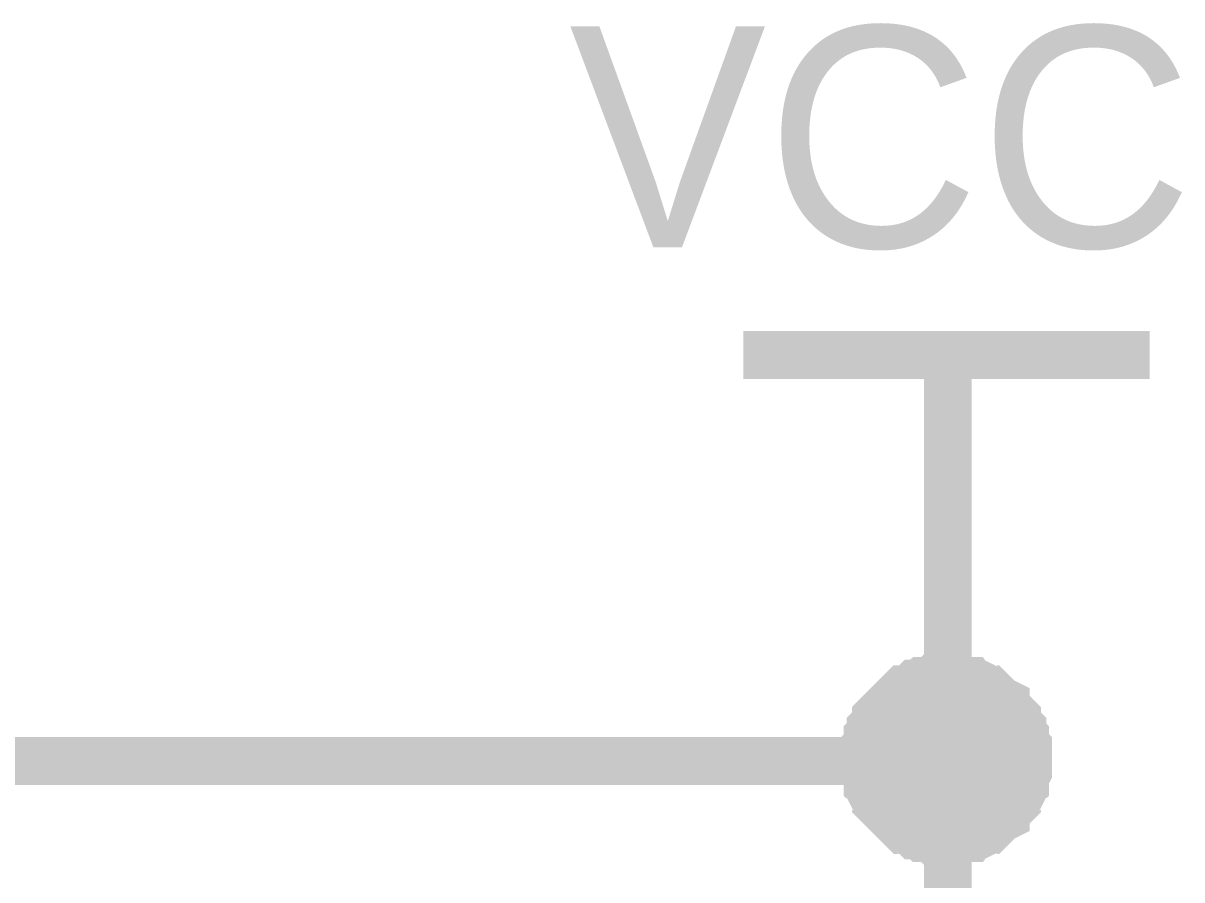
# Model space of a CAD drawing. Header units: millimetres. Extents: x 0 to 11.5, y 0 to 7.6.
# Drawn here: x 10.3724 to 10.6583, y 2.8207 to 3.0321 of the extents above; entities that cross this region are included whole.
import ezdxf

# ---------------------------------------------------------------- set-up
doc = ezdxf.new("R2010")
doc.units = ezdxf.units.MM
doc.header["$MEASUREMENT"] = 0
doc.layers.add('Sheet', color=255, linetype='Continuous')

msp = doc.modelspace()

# ---------------------------------------------------------------- linework, layer by layer
at = {"layer": 'Sheet'}
for points, const_width in [([(10.55008, 2.95018), (10.65032, 2.95018)], 0.0118), ([(10.60054, 2.85), (10.60054, 2.95018)], 0.0118), ([(10.58008, 2.85), (10.58008, 2.85136), (10.58008, 2.85204), (10.58008, 2.85341), (10.58076, 2.85409), (10.58076, 2.85545), (10.58076, 2.85613), (10.58145, 2.85681), (10.58145, 2.85818), (10.58213, 2.85886), (10.58281, 2.85954), (10.58281, 2.8609), (10.58349, 2.86159), (10.58417, 2.86227), (10.58486, 2.86295), (10.58554, 2.86363), (10.58622, 2.86431), (10.5869, 2.86499), (10.58758, 2.86567), (10.58826, 2.86636), (10.58895, 2.86704), (10.58963, 2.86772), (10.59099, 2.86772), (10.59167, 2.8684), (10.59236, 2.86908), (10.59372, 2.86908), (10.5944, 2.86976), (10.59508, 2.86976), (10.59645, 2.86976), (10.59713, 2.87044), (10.59849, 2.87044), (10.59918, 2.87044), (10.60054, 2.87044)], 0.0118), ([(10.58008, 2.85), (10.58008, 2.85136), (10.58008, 2.85204), (10.58008, 2.85341), (10.58076, 2.85409), (10.58076, 2.85545), (10.58076, 2.85613), (10.58145, 2.85681), (10.58145, 2.85818), (10.58213, 2.85886), (10.58281, 2.85954), (10.58281, 2.8609), (10.58349, 2.86159), (10.58417, 2.86227), (10.58486, 2.86295), (10.58554, 2.86363), (10.58622, 2.86431), (10.5869, 2.86499), (10.58758, 2.86567), (10.58826, 2.86636), (10.58895, 2.86704), (10.58963, 2.86772), (10.59099, 2.86772), (10.59167, 2.8684), (10.59236, 2.86908), (10.59372, 2.86908), (10.5944, 2.86976), (10.59508, 2.86976), (10.59645, 2.86976), (10.59713, 2.87044), (10.59849, 2.87044), (10.59918, 2.87044), (10.60054, 2.87044)], 0.0118), ([(10.58008, 2.85), (10.58008, 2.85136), (10.58008, 2.85204), (10.58008, 2.85341), (10.58076, 2.85409), (10.58076, 2.85545), (10.58076, 2.85613), (10.58145, 2.85681), (10.58145, 2.85818), (10.58213, 2.85886), (10.58281, 2.85954), (10.58281, 2.8609), (10.58349, 2.86159), (10.58417, 2.86227), (10.58486, 2.86295), (10.58554, 2.86363), (10.58622, 2.86431), (10.5869, 2.86499), (10.58758, 2.86567), (10.58826, 2.86636), (10.58895, 2.86704), (10.58963, 2.86772), (10.59099, 2.86772), (10.59167, 2.8684), (10.59236, 2.86908), (10.59372, 2.86908), (10.5944, 2.86976), (10.59508, 2.86976), (10.59645, 2.86976), (10.59713, 2.87044), (10.59849, 2.87044), (10.59918, 2.87044), (10.60054, 2.87044)], 0.0118), ([(10.58008, 2.85), (10.58008, 2.85136), (10.58008, 2.85204), (10.58008, 2.85341), (10.58076, 2.85409), (10.58076, 2.85545), (10.58076, 2.85613), (10.58145, 2.85681), (10.58145, 2.85818), (10.58213, 2.85886), (10.58281, 2.85954), (10.58281, 2.8609), (10.58349, 2.86159), (10.58417, 2.86227), (10.58486, 2.86295), (10.58554, 2.86363), (10.58622, 2.86431), (10.5869, 2.86499), (10.58758, 2.86567), (10.58826, 2.86636), (10.58895, 2.86704), (10.58963, 2.86772), (10.59099, 2.86772), (10.59167, 2.8684), (10.59236, 2.86908), (10.59372, 2.86908), (10.5944, 2.86976), (10.59508, 2.86976), (10.59645, 2.86976), (10.59713, 2.87044), (10.59849, 2.87044), (10.59918, 2.87044), (10.60054, 2.87044)], 0.0118), ([(10.58008, 2.85), (10.58008, 2.85136), (10.58008, 2.85204), (10.58008, 2.85341), (10.58076, 2.85409), (10.58076, 2.85545), (10.58076, 2.85613), (10.58145, 2.85681), (10.58145, 2.85818), (10.58213, 2.85886), (10.58281, 2.85954), (10.58281, 2.8609), (10.58349, 2.86159), (10.58417, 2.86227), (10.58486, 2.86295), (10.58554, 2.86363), (10.58622, 2.86431), (10.5869, 2.86499), (10.58758, 2.86567), (10.58826, 2.86636), (10.58895, 2.86704), (10.58963, 2.86772), (10.59099, 2.86772), (10.59167, 2.8684), (10.59236, 2.86908), (10.59372, 2.86908), (10.5944, 2.86976), (10.59508, 2.86976), (10.59645, 2.86976), (10.59713, 2.87044), (10.59849, 2.87044), (10.59918, 2.87044), (10.60054, 2.87044)], 0.0118), ([(10.58008, 2.85), (10.58008, 2.85136), (10.58008, 2.85204), (10.58008, 2.85341), (10.58076, 2.85409), (10.58076, 2.85545), (10.58076, 2.85613), (10.58145, 2.85681), (10.58145, 2.85818), (10.58213, 2.85886), (10.58281, 2.85954), (10.58281, 2.8609), (10.58349, 2.86159), (10.58417, 2.86227), (10.58486, 2.86295), (10.58554, 2.86363), (10.58622, 2.86431), (10.5869, 2.86499), (10.58758, 2.86567), (10.58826, 2.86636), (10.58895, 2.86704), (10.58963, 2.86772), (10.59099, 2.86772), (10.59167, 2.8684), (10.59236, 2.86908), (10.59372, 2.86908), (10.5944, 2.86976), (10.59508, 2.86976), (10.59645, 2.86976), (10.59713, 2.87044), (10.59849, 2.87044), (10.59918, 2.87044), (10.60054, 2.87044)], 0.0118), ([(10.58008, 2.85), (10.58008, 2.85136), (10.58008, 2.85204), (10.58008, 2.85341), (10.58076, 2.85409), (10.58076, 2.85545), (10.58076, 2.85613), (10.58145, 2.85681), (10.58145, 2.85818), (10.58213, 2.85886), (10.58281, 2.85954), (10.58281, 2.8609), (10.58349, 2.86159), (10.58417, 2.86227), (10.58486, 2.86295), (10.58554, 2.86363), (10.58622, 2.86431), (10.5869, 2.86499), (10.58758, 2.86567), (10.58826, 2.86636), (10.58895, 2.86704), (10.58963, 2.86772), (10.59099, 2.86772), (10.59167, 2.8684), (10.59236, 2.86908), (10.59372, 2.86908), (10.5944, 2.86976), (10.59508, 2.86976), (10.59645, 2.86976), (10.59713, 2.87044), (10.59849, 2.87044), (10.59918, 2.87044), (10.60054, 2.87044)], 0.0118), ([(10.60054, 2.87044), (10.60054, 2.87044)], 0.0118), ([(10.60054, 2.87044), (10.60122, 2.87044), (10.60259, 2.87044), (10.60327, 2.87044), (10.60463, 2.86976), (10.60531, 2.86976), (10.60668, 2.86976), (10.60736, 2.86908), (10.60804, 2.86908), (10.6094, 2.8684), (10.61009, 2.86772), (10.61077, 2.86772), (10.61145, 2.86704), (10.61213, 2.86636), (10.61281, 2.86567), (10.6135, 2.86499), (10.61486, 2.86431), (10.61486, 2.86363), (10.61554, 2.86295), (10.61622, 2.86227), (10.61691, 2.86159), (10.61759, 2.8609), (10.61759, 2.85954), (10.61827, 2.85886), (10.61895, 2.85818), (10.61895, 2.85681), (10.61963, 2.85613), (10.61963, 2.85545), (10.61963, 2.85409), (10.62032, 2.85341), (10.62032, 2.85204), (10.62032, 2.85136), (10.62032, 2.85)], 0.0118), ([(10.60054, 2.87044), (10.60054, 2.87044)], 0.0118), ([(10.60054, 2.87044), (10.60122, 2.87044), (10.60259, 2.87044), (10.60327, 2.87044), (10.60463, 2.86976), (10.60531, 2.86976), (10.60668, 2.86976), (10.60736, 2.86908), (10.60804, 2.86908), (10.6094, 2.8684), (10.61009, 2.86772), (10.61077, 2.86772), (10.61145, 2.86704), (10.61213, 2.86636), (10.61281, 2.86567), (10.6135, 2.86499), (10.61486, 2.86431), (10.61486, 2.86363), (10.61554, 2.86295), (10.61622, 2.86227), (10.61691, 2.86159), (10.61759, 2.8609), (10.61759, 2.85954), (10.61827, 2.85886), (10.61895, 2.85818), (10.61895, 2.85681), (10.61963, 2.85613), (10.61963, 2.85545), (10.61963, 2.85409), (10.62032, 2.85341), (10.62032, 2.85204), (10.62032, 2.85136), (10.62032, 2.85)], 0.0118), ([(10.60054, 2.87044), (10.60054, 2.87044)], 0.0118), ([(10.60054, 2.87044), (10.60122, 2.87044), (10.60259, 2.87044), (10.60327, 2.87044), (10.60463, 2.86976), (10.60531, 2.86976), (10.60668, 2.86976), (10.60736, 2.86908), (10.60804, 2.86908), (10.6094, 2.8684), (10.61009, 2.86772), (10.61077, 2.86772), (10.61145, 2.86704), (10.61213, 2.86636), (10.61281, 2.86567), (10.6135, 2.86499), (10.61486, 2.86431), (10.61486, 2.86363), (10.61554, 2.86295), (10.61622, 2.86227), (10.61691, 2.86159), (10.61759, 2.8609), (10.61759, 2.85954), (10.61827, 2.85886), (10.61895, 2.85818), (10.61895, 2.85681), (10.61963, 2.85613), (10.61963, 2.85545), (10.61963, 2.85409), (10.62032, 2.85341), (10.62032, 2.85204), (10.62032, 2.85136), (10.62032, 2.85)], 0.0118), ([(10.60054, 2.87044), (10.60054, 2.87044)], 0.0118), ([(10.60054, 2.87044), (10.60122, 2.87044), (10.60259, 2.87044), (10.60327, 2.87044), (10.60463, 2.86976), (10.60531, 2.86976), (10.60668, 2.86976), (10.60736, 2.86908), (10.60804, 2.86908), (10.6094, 2.8684), (10.61009, 2.86772), (10.61077, 2.86772), (10.61145, 2.86704), (10.61213, 2.86636), (10.61281, 2.86567), (10.6135, 2.86499), (10.61486, 2.86431), (10.61486, 2.86363), (10.61554, 2.86295), (10.61622, 2.86227), (10.61691, 2.86159), (10.61759, 2.8609), (10.61759, 2.85954), (10.61827, 2.85886), (10.61895, 2.85818), (10.61895, 2.85681), (10.61963, 2.85613), (10.61963, 2.85545), (10.61963, 2.85409), (10.62032, 2.85341), (10.62032, 2.85204), (10.62032, 2.85136), (10.62032, 2.85)], 0.0118), ([(10.60054, 2.87044), (10.60054, 2.87044)], 0.0118), ([(10.60054, 2.87044), (10.60122, 2.87044), (10.60259, 2.87044), (10.60327, 2.87044), (10.60463, 2.86976), (10.60531, 2.86976), (10.60668, 2.86976), (10.60736, 2.86908), (10.60804, 2.86908), (10.6094, 2.8684), (10.61009, 2.86772), (10.61077, 2.86772), (10.61145, 2.86704), (10.61213, 2.86636), (10.61281, 2.86567), (10.6135, 2.86499), (10.61486, 2.86431), (10.61486, 2.86363), (10.61554, 2.86295), (10.61622, 2.86227), (10.61691, 2.86159), (10.61759, 2.8609), (10.61759, 2.85954), (10.61827, 2.85886), (10.61895, 2.85818), (10.61895, 2.85681), (10.61963, 2.85613), (10.61963, 2.85545), (10.61963, 2.85409), (10.62032, 2.85341), (10.62032, 2.85204), (10.62032, 2.85136), (10.62032, 2.85)], 0.0118), ([(10.60054, 2.87044), (10.60054, 2.87044)], 0.0118), ([(10.60054, 2.87044), (10.60122, 2.87044), (10.60259, 2.87044), (10.60327, 2.87044), (10.60463, 2.86976), (10.60531, 2.86976), (10.60668, 2.86976), (10.60736, 2.86908), (10.60804, 2.86908), (10.6094, 2.8684), (10.61009, 2.86772), (10.61077, 2.86772), (10.61145, 2.86704), (10.61213, 2.86636), (10.61281, 2.86567), (10.6135, 2.86499), (10.61486, 2.86431), (10.61486, 2.86363), (10.61554, 2.86295), (10.61622, 2.86227), (10.61691, 2.86159), (10.61759, 2.8609), (10.61759, 2.85954), (10.61827, 2.85886), (10.61895, 2.85818), (10.61895, 2.85681), (10.61963, 2.85613), (10.61963, 2.85545), (10.61963, 2.85409), (10.62032, 2.85341), (10.62032, 2.85204), (10.62032, 2.85136), (10.62032, 2.85)], 0.0118), ([(10.60054, 2.87044), (10.60054, 2.87044)], 0.0118), ([(10.60054, 2.87044), (10.60122, 2.87044), (10.60259, 2.87044), (10.60327, 2.87044), (10.60463, 2.86976), (10.60531, 2.86976), (10.60668, 2.86976), (10.60736, 2.86908), (10.60804, 2.86908), (10.6094, 2.8684), (10.61009, 2.86772), (10.61077, 2.86772), (10.61145, 2.86704), (10.61213, 2.86636), (10.61281, 2.86567), (10.6135, 2.86499), (10.61486, 2.86431), (10.61486, 2.86363), (10.61554, 2.86295), (10.61622, 2.86227), (10.61691, 2.86159), (10.61759, 2.8609), (10.61759, 2.85954), (10.61827, 2.85886), (10.61895, 2.85818), (10.61895, 2.85681), (10.61963, 2.85613), (10.61963, 2.85545), (10.61963, 2.85409), (10.62032, 2.85341), (10.62032, 2.85204), (10.62032, 2.85136), (10.62032, 2.85)], 0.0118), ([(10.58008, 2.85), (10.58008, 2.85136), (10.58008, 2.85204), (10.58008, 2.85341), (10.58076, 2.85409), (10.58076, 2.85545), (10.58076, 2.85613), (10.58145, 2.85681), (10.58145, 2.85818), (10.58213, 2.85886), (10.58281, 2.85954), (10.58281, 2.8609), (10.58349, 2.86159), (10.58417, 2.86227), (10.58486, 2.86295), (10.58554, 2.86363), (10.58622, 2.86431), (10.5869, 2.86499), (10.58758, 2.86567), (10.58826, 2.86636), (10.58895, 2.86704), (10.58963, 2.86772), (10.59099, 2.86772), (10.59167, 2.8684), (10.59236, 2.86908), (10.59372, 2.86908), (10.5944, 2.86976), (10.59508, 2.86976), (10.59645, 2.86976), (10.59713, 2.87044), (10.59849, 2.87044), (10.59918, 2.87044), (10.60054, 2.87044)], 0.0039), ([(10.58008, 2.85), (10.58008, 2.85136), (10.58008, 2.85204), (10.58008, 2.85341), (10.58076, 2.85409), (10.58076, 2.85545), (10.58076, 2.85613), (10.58145, 2.85681), (10.58145, 2.85818), (10.58213, 2.85886), (10.58281, 2.85954), (10.58281, 2.8609), (10.58349, 2.86159), (10.58417, 2.86227), (10.58486, 2.86295), (10.58554, 2.86363), (10.58622, 2.86431), (10.5869, 2.86499), (10.58758, 2.86567), (10.58826, 2.86636), (10.58895, 2.86704), (10.58963, 2.86772), (10.59099, 2.86772), (10.59167, 2.8684), (10.59236, 2.86908), (10.59372, 2.86908), (10.5944, 2.86976), (10.59508, 2.86976), (10.59645, 2.86976), (10.59713, 2.87044), (10.59849, 2.87044), (10.59918, 2.87044), (10.60054, 2.87044)], 0.0039), ([(10.58008, 2.85), (10.58008, 2.85136), (10.58008, 2.85204), (10.58008, 2.85341), (10.58076, 2.85409), (10.58076, 2.85545), (10.58076, 2.85613), (10.58145, 2.85681), (10.58145, 2.85818), (10.58213, 2.85886), (10.58281, 2.85954), (10.58281, 2.8609), (10.58349, 2.86159), (10.58417, 2.86227), (10.58486, 2.86295), (10.58554, 2.86363), (10.58622, 2.86431), (10.5869, 2.86499), (10.58758, 2.86567), (10.58826, 2.86636), (10.58895, 2.86704), (10.58963, 2.86772), (10.59099, 2.86772), (10.59167, 2.8684), (10.59236, 2.86908), (10.59372, 2.86908), (10.5944, 2.86976), (10.59508, 2.86976), (10.59645, 2.86976), (10.59713, 2.87044), (10.59849, 2.87044), (10.59918, 2.87044), (10.60054, 2.87044)], 0.0039), ([(10.58008, 2.85), (10.58008, 2.85136), (10.58008, 2.85204), (10.58008, 2.85341), (10.58076, 2.85409), (10.58076, 2.85545), (10.58076, 2.85613), (10.58145, 2.85681), (10.58145, 2.85818), (10.58213, 2.85886), (10.58281, 2.85954), (10.58281, 2.8609), (10.58349, 2.86159), (10.58417, 2.86227), (10.58486, 2.86295), (10.58554, 2.86363), (10.58622, 2.86431), (10.5869, 2.86499), (10.58758, 2.86567), (10.58826, 2.86636), (10.58895, 2.86704), (10.58963, 2.86772), (10.59099, 2.86772), (10.59167, 2.8684), (10.59236, 2.86908), (10.59372, 2.86908), (10.5944, 2.86976), (10.59508, 2.86976), (10.59645, 2.86976), (10.59713, 2.87044), (10.59849, 2.87044), (10.59918, 2.87044), (10.60054, 2.87044)], 0.0039), ([(10.58008, 2.85), (10.58008, 2.85136), (10.58008, 2.85204), (10.58008, 2.85341), (10.58076, 2.85409), (10.58076, 2.85545), (10.58076, 2.85613), (10.58145, 2.85681), (10.58145, 2.85818), (10.58213, 2.85886), (10.58281, 2.85954), (10.58281, 2.8609), (10.58349, 2.86159), (10.58417, 2.86227), (10.58486, 2.86295), (10.58554, 2.86363), (10.58622, 2.86431), (10.5869, 2.86499), (10.58758, 2.86567), (10.58826, 2.86636), (10.58895, 2.86704), (10.58963, 2.86772), (10.59099, 2.86772), (10.59167, 2.8684), (10.59236, 2.86908), (10.59372, 2.86908), (10.5944, 2.86976), (10.59508, 2.86976), (10.59645, 2.86976), (10.59713, 2.87044), (10.59849, 2.87044), (10.59918, 2.87044), (10.60054, 2.87044)], 0.0039), ([(10.58008, 2.85), (10.58008, 2.85136), (10.58008, 2.85204), (10.58008, 2.85341), (10.58076, 2.85409), (10.58076, 2.85545), (10.58076, 2.85613), (10.58145, 2.85681), (10.58145, 2.85818), (10.58213, 2.85886), (10.58281, 2.85954), (10.58281, 2.8609), (10.58349, 2.86159), (10.58417, 2.86227), (10.58486, 2.86295), (10.58554, 2.86363), (10.58622, 2.86431), (10.5869, 2.86499), (10.58758, 2.86567), (10.58826, 2.86636), (10.58895, 2.86704), (10.58963, 2.86772), (10.59099, 2.86772), (10.59167, 2.8684), (10.59236, 2.86908), (10.59372, 2.86908), (10.5944, 2.86976), (10.59508, 2.86976), (10.59645, 2.86976), (10.59713, 2.87044), (10.59849, 2.87044), (10.59918, 2.87044), (10.60054, 2.87044)], 0.0039), ([(10.58008, 2.85), (10.58008, 2.85136), (10.58008, 2.85204), (10.58008, 2.85341), (10.58076, 2.85409), (10.58076, 2.85545), (10.58076, 2.85613), (10.58145, 2.85681), (10.58145, 2.85818), (10.58213, 2.85886), (10.58281, 2.85954), (10.58281, 2.8609), (10.58349, 2.86159), (10.58417, 2.86227), (10.58486, 2.86295), (10.58554, 2.86363), (10.58622, 2.86431), (10.5869, 2.86499), (10.58758, 2.86567), (10.58826, 2.86636), (10.58895, 2.86704), (10.58963, 2.86772), (10.59099, 2.86772), (10.59167, 2.8684), (10.59236, 2.86908), (10.59372, 2.86908), (10.5944, 2.86976), (10.59508, 2.86976), (10.59645, 2.86976), (10.59713, 2.87044), (10.59849, 2.87044), (10.59918, 2.87044), (10.60054, 2.87044)], 0.0039), ([(10.60054, 2.87044), (10.60054, 2.87044)], 0.0039), ([(10.60054, 2.87044), (10.60122, 2.87044), (10.60259, 2.87044), (10.60327, 2.87044), (10.60463, 2.86976), (10.60531, 2.86976), (10.60668, 2.86976), (10.60736, 2.86908), (10.60804, 2.86908), (10.6094, 2.8684), (10.61009, 2.86772), (10.61077, 2.86772), (10.61145, 2.86704), (10.61213, 2.86636), (10.61281, 2.86567), (10.6135, 2.86499), (10.61486, 2.86431), (10.61486, 2.86363), (10.61554, 2.86295), (10.61622, 2.86227), (10.61691, 2.86159), (10.61759, 2.8609), (10.61759, 2.85954), (10.61827, 2.85886), (10.61895, 2.85818), (10.61895, 2.85681), (10.61963, 2.85613), (10.61963, 2.85545), (10.61963, 2.85409), (10.62032, 2.85341), (10.62032, 2.85204), (10.62032, 2.85136), (10.62032, 2.85)], 0.0039), ([(10.60054, 2.87044), (10.60054, 2.87044)], 0.0039), ([(10.60054, 2.87044), (10.60122, 2.87044), (10.60259, 2.87044), (10.60327, 2.87044), (10.60463, 2.86976), (10.60531, 2.86976), (10.60668, 2.86976), (10.60736, 2.86908), (10.60804, 2.86908), (10.6094, 2.8684), (10.61009, 2.86772), (10.61077, 2.86772), (10.61145, 2.86704), (10.61213, 2.86636), (10.61281, 2.86567), (10.6135, 2.86499), (10.61486, 2.86431), (10.61486, 2.86363), (10.61554, 2.86295), (10.61622, 2.86227), (10.61691, 2.86159), (10.61759, 2.8609), (10.61759, 2.85954), (10.61827, 2.85886), (10.61895, 2.85818), (10.61895, 2.85681), (10.61963, 2.85613), (10.61963, 2.85545), (10.61963, 2.85409), (10.62032, 2.85341), (10.62032, 2.85204), (10.62032, 2.85136), (10.62032, 2.85)], 0.0039), ([(10.60054, 2.87044), (10.60054, 2.87044)], 0.0039), ([(10.60054, 2.87044), (10.60122, 2.87044), (10.60259, 2.87044), (10.60327, 2.87044), (10.60463, 2.86976), (10.60531, 2.86976), (10.60668, 2.86976), (10.60736, 2.86908), (10.60804, 2.86908), (10.6094, 2.8684), (10.61009, 2.86772), (10.61077, 2.86772), (10.61145, 2.86704), (10.61213, 2.86636), (10.61281, 2.86567), (10.6135, 2.86499), (10.61486, 2.86431), (10.61486, 2.86363), (10.61554, 2.86295), (10.61622, 2.86227), (10.61691, 2.86159), (10.61759, 2.8609), (10.61759, 2.85954), (10.61827, 2.85886), (10.61895, 2.85818), (10.61895, 2.85681), (10.61963, 2.85613), (10.61963, 2.85545), (10.61963, 2.85409), (10.62032, 2.85341), (10.62032, 2.85204), (10.62032, 2.85136), (10.62032, 2.85)], 0.0039), ([(10.60054, 2.87044), (10.60054, 2.87044)], 0.0039), ([(10.60054, 2.87044), (10.60122, 2.87044), (10.60259, 2.87044), (10.60327, 2.87044), (10.60463, 2.86976), (10.60531, 2.86976), (10.60668, 2.86976), (10.60736, 2.86908), (10.60804, 2.86908), (10.6094, 2.8684), (10.61009, 2.86772), (10.61077, 2.86772), (10.61145, 2.86704), (10.61213, 2.86636), (10.61281, 2.86567), (10.6135, 2.86499), (10.61486, 2.86431), (10.61486, 2.86363), (10.61554, 2.86295), (10.61622, 2.86227), (10.61691, 2.86159), (10.61759, 2.8609), (10.61759, 2.85954), (10.61827, 2.85886), (10.61895, 2.85818), (10.61895, 2.85681), (10.61963, 2.85613), (10.61963, 2.85545), (10.61963, 2.85409), (10.62032, 2.85341), (10.62032, 2.85204), (10.62032, 2.85136), (10.62032, 2.85)], 0.0039), ([(10.60054, 2.87044), (10.60054, 2.87044)], 0.0039), ([(10.60054, 2.87044), (10.60122, 2.87044), (10.60259, 2.87044), (10.60327, 2.87044), (10.60463, 2.86976), (10.60531, 2.86976), (10.60668, 2.86976), (10.60736, 2.86908), (10.60804, 2.86908), (10.6094, 2.8684), (10.61009, 2.86772), (10.61077, 2.86772), (10.61145, 2.86704), (10.61213, 2.86636), (10.61281, 2.86567), (10.6135, 2.86499), (10.61486, 2.86431), (10.61486, 2.86363), (10.61554, 2.86295), (10.61622, 2.86227), (10.61691, 2.86159), (10.61759, 2.8609), (10.61759, 2.85954), (10.61827, 2.85886), (10.61895, 2.85818), (10.61895, 2.85681), (10.61963, 2.85613), (10.61963, 2.85545), (10.61963, 2.85409), (10.62032, 2.85341), (10.62032, 2.85204), (10.62032, 2.85136), (10.62032, 2.85)], 0.0039), ([(10.60054, 2.87044), (10.60054, 2.87044)], 0.0039), ([(10.60054, 2.87044), (10.60122, 2.87044), (10.60259, 2.87044), (10.60327, 2.87044), (10.60463, 2.86976), (10.60531, 2.86976), (10.60668, 2.86976), (10.60736, 2.86908), (10.60804, 2.86908), (10.6094, 2.8684), (10.61009, 2.86772), (10.61077, 2.86772), (10.61145, 2.86704), (10.61213, 2.86636), (10.61281, 2.86567), (10.6135, 2.86499), (10.61486, 2.86431), (10.61486, 2.86363), (10.61554, 2.86295), (10.61622, 2.86227), (10.61691, 2.86159), (10.61759, 2.8609), (10.61759, 2.85954), (10.61827, 2.85886), (10.61895, 2.85818), (10.61895, 2.85681), (10.61963, 2.85613), (10.61963, 2.85545), (10.61963, 2.85409), (10.62032, 2.85341), (10.62032, 2.85204), (10.62032, 2.85136), (10.62032, 2.85)], 0.0039), ([(10.60054, 2.87044), (10.60054, 2.87044)], 0.0039), ([(10.60054, 2.87044), (10.60122, 2.87044), (10.60259, 2.87044), (10.60327, 2.87044), (10.60463, 2.86976), (10.60531, 2.86976), (10.60668, 2.86976), (10.60736, 2.86908), (10.60804, 2.86908), (10.6094, 2.8684), (10.61009, 2.86772), (10.61077, 2.86772), (10.61145, 2.86704), (10.61213, 2.86636), (10.61281, 2.86567), (10.6135, 2.86499), (10.61486, 2.86431), (10.61486, 2.86363), (10.61554, 2.86295), (10.61622, 2.86227), (10.61691, 2.86159), (10.61759, 2.8609), (10.61759, 2.85954), (10.61827, 2.85886), (10.61895, 2.85818), (10.61895, 2.85681), (10.61963, 2.85613), (10.61963, 2.85545), (10.61963, 2.85409), (10.62032, 2.85341), (10.62032, 2.85204), (10.62032, 2.85136), (10.62032, 2.85)], 0.0039), ([(10.60054, 2.85), (10.05023, 2.85)], 0.0118), ([(10.60054, 2.83024), (10.59918, 2.83024), (10.59849, 2.83024), (10.59713, 2.83024), (10.59645, 2.83092), (10.59508, 2.83092), (10.5944, 2.83092), (10.59372, 2.8316), (10.59236, 2.8316), (10.59167, 2.83228), (10.59099, 2.83296), (10.58963, 2.83296), (10.58895, 2.83364), (10.58826, 2.83433), (10.58758, 2.83501), (10.5869, 2.83569), (10.58622, 2.83637), (10.58554, 2.83705), (10.58486, 2.83773), (10.58417, 2.83841), (10.58349, 2.8391), (10.58281, 2.83978), (10.58281, 2.84046), (10.58213, 2.84114), (10.58145, 2.8425), (10.58145, 2.84319), (10.58076, 2.84387), (10.58076, 2.84523), (10.58076, 2.84591), (10.58008, 2.84727), (10.58008, 2.84796), (10.58008, 2.84932), (10.58008, 2.85)], 0.0118), ([(10.58008, 2.85), (10.58008, 2.85)], 0.0118), ([(10.60054, 2.83024), (10.59918, 2.83024), (10.59849, 2.83024), (10.59713, 2.83024), (10.59645, 2.83092), (10.59508, 2.83092), (10.5944, 2.83092), (10.59372, 2.8316), (10.59236, 2.8316), (10.59167, 2.83228), (10.59099, 2.83296), (10.58963, 2.83296), (10.58895, 2.83364), (10.58826, 2.83433), (10.58758, 2.83501), (10.5869, 2.83569), (10.58622, 2.83637), (10.58554, 2.83705), (10.58486, 2.83773), (10.58417, 2.83841), (10.58349, 2.8391), (10.58281, 2.83978), (10.58281, 2.84046), (10.58213, 2.84114), (10.58145, 2.8425), (10.58145, 2.84319), (10.58076, 2.84387), (10.58076, 2.84523), (10.58076, 2.84591), (10.58008, 2.84727), (10.58008, 2.84796), (10.58008, 2.84932), (10.58008, 2.85)], 0.0118), ([(10.58008, 2.85), (10.58008, 2.85)], 0.0118), ([(10.60054, 2.83024), (10.59918, 2.83024), (10.59849, 2.83024), (10.59713, 2.83024), (10.59645, 2.83092), (10.59508, 2.83092), (10.5944, 2.83092), (10.59372, 2.8316), (10.59236, 2.8316), (10.59167, 2.83228), (10.59099, 2.83296), (10.58963, 2.83296), (10.58895, 2.83364), (10.58826, 2.83433), (10.58758, 2.83501), (10.5869, 2.83569), (10.58622, 2.83637), (10.58554, 2.83705), (10.58486, 2.83773), (10.58417, 2.83841), (10.58349, 2.8391), (10.58281, 2.83978), (10.58281, 2.84046), (10.58213, 2.84114), (10.58145, 2.8425), (10.58145, 2.84319), (10.58076, 2.84387), (10.58076, 2.84523), (10.58076, 2.84591), (10.58008, 2.84727), (10.58008, 2.84796), (10.58008, 2.84932), (10.58008, 2.85)], 0.0118), ([(10.58008, 2.85), (10.58008, 2.85)], 0.0118), ([(10.60054, 2.83024), (10.59918, 2.83024), (10.59849, 2.83024), (10.59713, 2.83024), (10.59645, 2.83092), (10.59508, 2.83092), (10.5944, 2.83092), (10.59372, 2.8316), (10.59236, 2.8316), (10.59167, 2.83228), (10.59099, 2.83296), (10.58963, 2.83296), (10.58895, 2.83364), (10.58826, 2.83433), (10.58758, 2.83501), (10.5869, 2.83569), (10.58622, 2.83637), (10.58554, 2.83705), (10.58486, 2.83773), (10.58417, 2.83841), (10.58349, 2.8391), (10.58281, 2.83978), (10.58281, 2.84046), (10.58213, 2.84114), (10.58145, 2.8425), (10.58145, 2.84319), (10.58076, 2.84387), (10.58076, 2.84523), (10.58076, 2.84591), (10.58008, 2.84727), (10.58008, 2.84796), (10.58008, 2.84932), (10.58008, 2.85)], 0.0118), ([(10.58008, 2.85), (10.58008, 2.85)], 0.0118), ([(10.60054, 2.83024), (10.59918, 2.83024), (10.59849, 2.83024), (10.59713, 2.83024), (10.59645, 2.83092), (10.59508, 2.83092), (10.5944, 2.83092), (10.59372, 2.8316), (10.59236, 2.8316), (10.59167, 2.83228), (10.59099, 2.83296), (10.58963, 2.83296), (10.58895, 2.83364), (10.58826, 2.83433), (10.58758, 2.83501), (10.5869, 2.83569), (10.58622, 2.83637), (10.58554, 2.83705), (10.58486, 2.83773), (10.58417, 2.83841), (10.58349, 2.8391), (10.58281, 2.83978), (10.58281, 2.84046), (10.58213, 2.84114), (10.58145, 2.8425), (10.58145, 2.84319), (10.58076, 2.84387), (10.58076, 2.84523), (10.58076, 2.84591), (10.58008, 2.84727), (10.58008, 2.84796), (10.58008, 2.84932), (10.58008, 2.85)], 0.0118), ([(10.58008, 2.85), (10.58008, 2.85)], 0.0118), ([(10.60054, 2.83024), (10.59918, 2.83024), (10.59849, 2.83024), (10.59713, 2.83024), (10.59645, 2.83092), (10.59508, 2.83092), (10.5944, 2.83092), (10.59372, 2.8316), (10.59236, 2.8316), (10.59167, 2.83228), (10.59099, 2.83296), (10.58963, 2.83296), (10.58895, 2.83364), (10.58826, 2.83433), (10.58758, 2.83501), (10.5869, 2.83569), (10.58622, 2.83637), (10.58554, 2.83705), (10.58486, 2.83773), (10.58417, 2.83841), (10.58349, 2.8391), (10.58281, 2.83978), (10.58281, 2.84046), (10.58213, 2.84114), (10.58145, 2.8425), (10.58145, 2.84319), (10.58076, 2.84387), (10.58076, 2.84523), (10.58076, 2.84591), (10.58008, 2.84727), (10.58008, 2.84796), (10.58008, 2.84932), (10.58008, 2.85)], 0.0118), ([(10.58008, 2.85), (10.58008, 2.85)], 0.0118), ([(10.60054, 2.83024), (10.59918, 2.83024), (10.59849, 2.83024), (10.59713, 2.83024), (10.59645, 2.83092), (10.59508, 2.83092), (10.5944, 2.83092), (10.59372, 2.8316), (10.59236, 2.8316), (10.59167, 2.83228), (10.59099, 2.83296), (10.58963, 2.83296), (10.58895, 2.83364), (10.58826, 2.83433), (10.58758, 2.83501), (10.5869, 2.83569), (10.58622, 2.83637), (10.58554, 2.83705), (10.58486, 2.83773), (10.58417, 2.83841), (10.58349, 2.8391), (10.58281, 2.83978), (10.58281, 2.84046), (10.58213, 2.84114), (10.58145, 2.8425), (10.58145, 2.84319), (10.58076, 2.84387), (10.58076, 2.84523), (10.58076, 2.84591), (10.58008, 2.84727), (10.58008, 2.84796), (10.58008, 2.84932), (10.58008, 2.85)], 0.0118), ([(10.58008, 2.85), (10.58008, 2.85)], 0.0118), ([(10.62032, 2.85), (10.62032, 2.84932), (10.62032, 2.84796), (10.62032, 2.84727), (10.61963, 2.84591), (10.61963, 2.84523), (10.61963, 2.84387), (10.61895, 2.84319), (10.61895, 2.8425), (10.61827, 2.84114), (10.61759, 2.84046), (10.61759, 2.83978), (10.61691, 2.8391), (10.61622, 2.83841), (10.61554, 2.83773), (10.61486, 2.83705), (10.61486, 2.83637), (10.6135, 2.83569), (10.61281, 2.83501), (10.61213, 2.83433), (10.61145, 2.83364), (10.61077, 2.83296), (10.61009, 2.83296), (10.6094, 2.83228), (10.60804, 2.8316), (10.60736, 2.8316), (10.60668, 2.83092), (10.60531, 2.83092), (10.60463, 2.83092), (10.60327, 2.83024), (10.60259, 2.83024), (10.60122, 2.83024), (10.60054, 2.83024)], 0.0118), ([(10.62032, 2.85), (10.62032, 2.84932), (10.62032, 2.84796), (10.62032, 2.84727), (10.61963, 2.84591), (10.61963, 2.84523), (10.61963, 2.84387), (10.61895, 2.84319), (10.61895, 2.8425), (10.61827, 2.84114), (10.61759, 2.84046), (10.61759, 2.83978), (10.61691, 2.8391), (10.61622, 2.83841), (10.61554, 2.83773), (10.61486, 2.83705), (10.61486, 2.83637), (10.6135, 2.83569), (10.61281, 2.83501), (10.61213, 2.83433), (10.61145, 2.83364), (10.61077, 2.83296), (10.61009, 2.83296), (10.6094, 2.83228), (10.60804, 2.8316), (10.60736, 2.8316), (10.60668, 2.83092), (10.60531, 2.83092), (10.60463, 2.83092), (10.60327, 2.83024), (10.60259, 2.83024), (10.60122, 2.83024), (10.60054, 2.83024)], 0.0118), ([(10.60054, 2.7505), (10.60054, 2.85)], 0.0118), ([(10.62032, 2.85), (10.62032, 2.84932), (10.62032, 2.84796), (10.62032, 2.84727), (10.61963, 2.84591), (10.61963, 2.84523), (10.61963, 2.84387), (10.61895, 2.84319), (10.61895, 2.8425), (10.61827, 2.84114), (10.61759, 2.84046), (10.61759, 2.83978), (10.61691, 2.8391), (10.61622, 2.83841), (10.61554, 2.83773), (10.61486, 2.83705), (10.61486, 2.83637), (10.6135, 2.83569), (10.61281, 2.83501), (10.61213, 2.83433), (10.61145, 2.83364), (10.61077, 2.83296), (10.61009, 2.83296), (10.6094, 2.83228), (10.60804, 2.8316), (10.60736, 2.8316), (10.60668, 2.83092), (10.60531, 2.83092), (10.60463, 2.83092), (10.60327, 2.83024), (10.60259, 2.83024), (10.60122, 2.83024), (10.60054, 2.83024)], 0.0118), ([(10.62032, 2.85), (10.62032, 2.84932), (10.62032, 2.84796), (10.62032, 2.84727), (10.61963, 2.84591), (10.61963, 2.84523), (10.61963, 2.84387), (10.61895, 2.84319), (10.61895, 2.8425), (10.61827, 2.84114), (10.61759, 2.84046), (10.61759, 2.83978), (10.61691, 2.8391), (10.61622, 2.83841), (10.61554, 2.83773), (10.61486, 2.83705), (10.61486, 2.83637), (10.6135, 2.83569), (10.61281, 2.83501), (10.61213, 2.83433), (10.61145, 2.83364), (10.61077, 2.83296), (10.61009, 2.83296), (10.6094, 2.83228), (10.60804, 2.8316), (10.60736, 2.8316), (10.60668, 2.83092), (10.60531, 2.83092), (10.60463, 2.83092), (10.60327, 2.83024), (10.60259, 2.83024), (10.60122, 2.83024), (10.60054, 2.83024)], 0.0118), ([(10.62032, 2.85), (10.62032, 2.84932), (10.62032, 2.84796), (10.62032, 2.84727), (10.61963, 2.84591), (10.61963, 2.84523), (10.61963, 2.84387), (10.61895, 2.84319), (10.61895, 2.8425), (10.61827, 2.84114), (10.61759, 2.84046), (10.61759, 2.83978), (10.61691, 2.8391), (10.61622, 2.83841), (10.61554, 2.83773), (10.61486, 2.83705), (10.61486, 2.83637), (10.6135, 2.83569), (10.61281, 2.83501), (10.61213, 2.83433), (10.61145, 2.83364), (10.61077, 2.83296), (10.61009, 2.83296), (10.6094, 2.83228), (10.60804, 2.8316), (10.60736, 2.8316), (10.60668, 2.83092), (10.60531, 2.83092), (10.60463, 2.83092), (10.60327, 2.83024), (10.60259, 2.83024), (10.60122, 2.83024), (10.60054, 2.83024)], 0.0118), ([(10.62032, 2.85), (10.62032, 2.84932), (10.62032, 2.84796), (10.62032, 2.84727), (10.61963, 2.84591), (10.61963, 2.84523), (10.61963, 2.84387), (10.61895, 2.84319), (10.61895, 2.8425), (10.61827, 2.84114), (10.61759, 2.84046), (10.61759, 2.83978), (10.61691, 2.8391), (10.61622, 2.83841), (10.61554, 2.83773), (10.61486, 2.83705), (10.61486, 2.83637), (10.6135, 2.83569), (10.61281, 2.83501), (10.61213, 2.83433), (10.61145, 2.83364), (10.61077, 2.83296), (10.61009, 2.83296), (10.6094, 2.83228), (10.60804, 2.8316), (10.60736, 2.8316), (10.60668, 2.83092), (10.60531, 2.83092), (10.60463, 2.83092), (10.60327, 2.83024), (10.60259, 2.83024), (10.60122, 2.83024), (10.60054, 2.83024)], 0.0118), ([(10.62032, 2.85), (10.62032, 2.84932), (10.62032, 2.84796), (10.62032, 2.84727), (10.61963, 2.84591), (10.61963, 2.84523), (10.61963, 2.84387), (10.61895, 2.84319), (10.61895, 2.8425), (10.61827, 2.84114), (10.61759, 2.84046), (10.61759, 2.83978), (10.61691, 2.8391), (10.61622, 2.83841), (10.61554, 2.83773), (10.61486, 2.83705), (10.61486, 2.83637), (10.6135, 2.83569), (10.61281, 2.83501), (10.61213, 2.83433), (10.61145, 2.83364), (10.61077, 2.83296), (10.61009, 2.83296), (10.6094, 2.83228), (10.60804, 2.8316), (10.60736, 2.8316), (10.60668, 2.83092), (10.60531, 2.83092), (10.60463, 2.83092), (10.60327, 2.83024), (10.60259, 2.83024), (10.60122, 2.83024), (10.60054, 2.83024)], 0.0118), ([(10.62032, 2.85), (10.62032, 2.85), (10.62032, 2.85), (10.62032, 2.85), (10.62032, 2.85), (10.62032, 2.85), (10.62032, 2.85), (10.62032, 2.85), (10.62032, 2.85), (10.62032, 2.85), (10.62032, 2.85), (10.62032, 2.85), (10.62032, 2.85), (10.62032, 2.85), (10.62032, 2.85), (10.62032, 2.85), (10.62032, 2.85), (10.62032, 2.85), (10.62032, 2.85), (10.62032, 2.85), (10.62032, 2.85), (10.62032, 2.85), (10.62032, 2.85), (10.62032, 2.85), (10.62032, 2.85), (10.62032, 2.85), (10.62032, 2.85), (10.62032, 2.85), (10.62032, 2.85), (10.62032, 2.85), (10.62032, 2.85), (10.62032, 2.85), (10.62032, 2.85)], 0.0118), ([(10.62032, 2.85), (10.62032, 2.85)], 0.0118), ([(10.62032, 2.85), (10.62032, 2.85), (10.62032, 2.85), (10.62032, 2.85), (10.62032, 2.85), (10.62032, 2.85), (10.62032, 2.85), (10.62032, 2.85), (10.62032, 2.85), (10.62032, 2.85), (10.62032, 2.85), (10.62032, 2.85), (10.62032, 2.85), (10.62032, 2.85), (10.62032, 2.85), (10.62032, 2.85), (10.62032, 2.85), (10.62032, 2.85), (10.62032, 2.85), (10.62032, 2.85), (10.62032, 2.85), (10.62032, 2.85), (10.62032, 2.85), (10.62032, 2.85), (10.62032, 2.85), (10.62032, 2.85), (10.62032, 2.85), (10.62032, 2.85), (10.62032, 2.85), (10.62032, 2.85), (10.62032, 2.85), (10.62032, 2.85), (10.62032, 2.85)], 0.0118), ([(10.62032, 2.85), (10.62032, 2.85)], 0.0118), ([(10.62032, 2.85), (10.62032, 2.85), (10.62032, 2.85), (10.62032, 2.85), (10.62032, 2.85), (10.62032, 2.85), (10.62032, 2.85), (10.62032, 2.85), (10.62032, 2.85), (10.62032, 2.85), (10.62032, 2.85), (10.62032, 2.85), (10.62032, 2.85), (10.62032, 2.85), (10.62032, 2.85), (10.62032, 2.85), (10.62032, 2.85), (10.62032, 2.85), (10.62032, 2.85), (10.62032, 2.85), (10.62032, 2.85), (10.62032, 2.85), (10.62032, 2.85), (10.62032, 2.85), (10.62032, 2.85), (10.62032, 2.85), (10.62032, 2.85), (10.62032, 2.85), (10.62032, 2.85), (10.62032, 2.85), (10.62032, 2.85), (10.62032, 2.85), (10.62032, 2.85)], 0.0118), ([(10.62032, 2.85), (10.62032, 2.85)], 0.0118), ([(10.62032, 2.85), (10.62032, 2.85), (10.62032, 2.85), (10.62032, 2.85), (10.62032, 2.85), (10.62032, 2.85), (10.62032, 2.85), (10.62032, 2.85), (10.62032, 2.85), (10.62032, 2.85), (10.62032, 2.85), (10.62032, 2.85), (10.62032, 2.85), (10.62032, 2.85), (10.62032, 2.85), (10.62032, 2.85), (10.62032, 2.85), (10.62032, 2.85), (10.62032, 2.85), (10.62032, 2.85), (10.62032, 2.85), (10.62032, 2.85), (10.62032, 2.85), (10.62032, 2.85), (10.62032, 2.85), (10.62032, 2.85), (10.62032, 2.85), (10.62032, 2.85), (10.62032, 2.85), (10.62032, 2.85), (10.62032, 2.85), (10.62032, 2.85), (10.62032, 2.85)], 0.0118), ([(10.62032, 2.85), (10.62032, 2.85)], 0.0118), ([(10.62032, 2.85), (10.62032, 2.85), (10.62032, 2.85), (10.62032, 2.85), (10.62032, 2.85), (10.62032, 2.85), (10.62032, 2.85), (10.62032, 2.85), (10.62032, 2.85), (10.62032, 2.85), (10.62032, 2.85), (10.62032, 2.85), (10.62032, 2.85), (10.62032, 2.85), (10.62032, 2.85), (10.62032, 2.85), (10.62032, 2.85), (10.62032, 2.85), (10.62032, 2.85), (10.62032, 2.85), (10.62032, 2.85), (10.62032, 2.85), (10.62032, 2.85), (10.62032, 2.85), (10.62032, 2.85), (10.62032, 2.85), (10.62032, 2.85), (10.62032, 2.85), (10.62032, 2.85), (10.62032, 2.85), (10.62032, 2.85), (10.62032, 2.85), (10.62032, 2.85)], 0.0118), ([(10.62032, 2.85), (10.62032, 2.85)], 0.0118), ([(10.62032, 2.85), (10.62032, 2.85), (10.62032, 2.85), (10.62032, 2.85), (10.62032, 2.85), (10.62032, 2.85), (10.62032, 2.85), (10.62032, 2.85), (10.62032, 2.85), (10.62032, 2.85), (10.62032, 2.85), (10.62032, 2.85), (10.62032, 2.85), (10.62032, 2.85), (10.62032, 2.85), (10.62032, 2.85), (10.62032, 2.85), (10.62032, 2.85), (10.62032, 2.85), (10.62032, 2.85), (10.62032, 2.85), (10.62032, 2.85), (10.62032, 2.85), (10.62032, 2.85), (10.62032, 2.85), (10.62032, 2.85), (10.62032, 2.85), (10.62032, 2.85), (10.62032, 2.85), (10.62032, 2.85), (10.62032, 2.85), (10.62032, 2.85), (10.62032, 2.85)], 0.0118), ([(10.62032, 2.85), (10.62032, 2.85)], 0.0118), ([(10.62032, 2.85), (10.62032, 2.85), (10.62032, 2.85), (10.62032, 2.85), (10.62032, 2.85), (10.62032, 2.85), (10.62032, 2.85), (10.62032, 2.85), (10.62032, 2.85), (10.62032, 2.85), (10.62032, 2.85), (10.62032, 2.85), (10.62032, 2.85), (10.62032, 2.85), (10.62032, 2.85), (10.62032, 2.85), (10.62032, 2.85), (10.62032, 2.85), (10.62032, 2.85), (10.62032, 2.85), (10.62032, 2.85), (10.62032, 2.85), (10.62032, 2.85), (10.62032, 2.85), (10.62032, 2.85), (10.62032, 2.85), (10.62032, 2.85), (10.62032, 2.85), (10.62032, 2.85), (10.62032, 2.85), (10.62032, 2.85), (10.62032, 2.85), (10.62032, 2.85)], 0.0118), ([(10.62032, 2.85), (10.62032, 2.85)], 0.0118), ([(10.60054, 2.83024), (10.59918, 2.83024), (10.59849, 2.83024), (10.59713, 2.83024), (10.59645, 2.83092), (10.59508, 2.83092), (10.5944, 2.83092), (10.59372, 2.8316), (10.59236, 2.8316), (10.59167, 2.83228), (10.59099, 2.83296), (10.58963, 2.83296), (10.58895, 2.83364), (10.58826, 2.83433), (10.58758, 2.83501), (10.5869, 2.83569), (10.58622, 2.83637), (10.58554, 2.83705), (10.58486, 2.83773), (10.58417, 2.83841), (10.58349, 2.8391), (10.58281, 2.83978), (10.58281, 2.84046), (10.58213, 2.84114), (10.58145, 2.8425), (10.58145, 2.84319), (10.58076, 2.84387), (10.58076, 2.84523), (10.58076, 2.84591), (10.58008, 2.84727), (10.58008, 2.84796), (10.58008, 2.84932), (10.58008, 2.85)], 0.0039), ([(10.58008, 2.85), (10.58008, 2.85)], 0.0039), ([(10.60054, 2.83024), (10.59918, 2.83024), (10.59849, 2.83024), (10.59713, 2.83024), (10.59645, 2.83092), (10.59508, 2.83092), (10.5944, 2.83092), (10.59372, 2.8316), (10.59236, 2.8316), (10.59167, 2.83228), (10.59099, 2.83296), (10.58963, 2.83296), (10.58895, 2.83364), (10.58826, 2.83433), (10.58758, 2.83501), (10.5869, 2.83569), (10.58622, 2.83637), (10.58554, 2.83705), (10.58486, 2.83773), (10.58417, 2.83841), (10.58349, 2.8391), (10.58281, 2.83978), (10.58281, 2.84046), (10.58213, 2.84114), (10.58145, 2.8425), (10.58145, 2.84319), (10.58076, 2.84387), (10.58076, 2.84523), (10.58076, 2.84591), (10.58008, 2.84727), (10.58008, 2.84796), (10.58008, 2.84932), (10.58008, 2.85)], 0.0039), ([(10.58008, 2.85), (10.58008, 2.85)], 0.0039), ([(10.60054, 2.83024), (10.59918, 2.83024), (10.59849, 2.83024), (10.59713, 2.83024), (10.59645, 2.83092), (10.59508, 2.83092), (10.5944, 2.83092), (10.59372, 2.8316), (10.59236, 2.8316), (10.59167, 2.83228), (10.59099, 2.83296), (10.58963, 2.83296), (10.58895, 2.83364), (10.58826, 2.83433), (10.58758, 2.83501), (10.5869, 2.83569), (10.58622, 2.83637), (10.58554, 2.83705), (10.58486, 2.83773), (10.58417, 2.83841), (10.58349, 2.8391), (10.58281, 2.83978), (10.58281, 2.84046), (10.58213, 2.84114), (10.58145, 2.8425), (10.58145, 2.84319), (10.58076, 2.84387), (10.58076, 2.84523), (10.58076, 2.84591), (10.58008, 2.84727), (10.58008, 2.84796), (10.58008, 2.84932), (10.58008, 2.85)], 0.0039), ([(10.58008, 2.85), (10.58008, 2.85)], 0.0039), ([(10.60054, 2.83024), (10.59918, 2.83024), (10.59849, 2.83024), (10.59713, 2.83024), (10.59645, 2.83092), (10.59508, 2.83092), (10.5944, 2.83092), (10.59372, 2.8316), (10.59236, 2.8316), (10.59167, 2.83228), (10.59099, 2.83296), (10.58963, 2.83296), (10.58895, 2.83364), (10.58826, 2.83433), (10.58758, 2.83501), (10.5869, 2.83569), (10.58622, 2.83637), (10.58554, 2.83705), (10.58486, 2.83773), (10.58417, 2.83841), (10.58349, 2.8391), (10.58281, 2.83978), (10.58281, 2.84046), (10.58213, 2.84114), (10.58145, 2.8425), (10.58145, 2.84319), (10.58076, 2.84387), (10.58076, 2.84523), (10.58076, 2.84591), (10.58008, 2.84727), (10.58008, 2.84796), (10.58008, 2.84932), (10.58008, 2.85)], 0.0039), ([(10.58008, 2.85), (10.58008, 2.85)], 0.0039), ([(10.60054, 2.83024), (10.59918, 2.83024), (10.59849, 2.83024), (10.59713, 2.83024), (10.59645, 2.83092), (10.59508, 2.83092), (10.5944, 2.83092), (10.59372, 2.8316), (10.59236, 2.8316), (10.59167, 2.83228), (10.59099, 2.83296), (10.58963, 2.83296), (10.58895, 2.83364), (10.58826, 2.83433), (10.58758, 2.83501), (10.5869, 2.83569), (10.58622, 2.83637), (10.58554, 2.83705), (10.58486, 2.83773), (10.58417, 2.83841), (10.58349, 2.8391), (10.58281, 2.83978), (10.58281, 2.84046), (10.58213, 2.84114), (10.58145, 2.8425), (10.58145, 2.84319), (10.58076, 2.84387), (10.58076, 2.84523), (10.58076, 2.84591), (10.58008, 2.84727), (10.58008, 2.84796), (10.58008, 2.84932), (10.58008, 2.85)], 0.0039), ([(10.58008, 2.85), (10.58008, 2.85)], 0.0039), ([(10.60054, 2.83024), (10.59918, 2.83024), (10.59849, 2.83024), (10.59713, 2.83024), (10.59645, 2.83092), (10.59508, 2.83092), (10.5944, 2.83092), (10.59372, 2.8316), (10.59236, 2.8316), (10.59167, 2.83228), (10.59099, 2.83296), (10.58963, 2.83296), (10.58895, 2.83364), (10.58826, 2.83433), (10.58758, 2.83501), (10.5869, 2.83569), (10.58622, 2.83637), (10.58554, 2.83705), (10.58486, 2.83773), (10.58417, 2.83841), (10.58349, 2.8391), (10.58281, 2.83978), (10.58281, 2.84046), (10.58213, 2.84114), (10.58145, 2.8425), (10.58145, 2.84319), (10.58076, 2.84387), (10.58076, 2.84523), (10.58076, 2.84591), (10.58008, 2.84727), (10.58008, 2.84796), (10.58008, 2.84932), (10.58008, 2.85)], 0.0039), ([(10.58008, 2.85), (10.58008, 2.85)], 0.0039), ([(10.60054, 2.83024), (10.59918, 2.83024), (10.59849, 2.83024), (10.59713, 2.83024), (10.59645, 2.83092), (10.59508, 2.83092), (10.5944, 2.83092), (10.59372, 2.8316), (10.59236, 2.8316), (10.59167, 2.83228), (10.59099, 2.83296), (10.58963, 2.83296), (10.58895, 2.83364), (10.58826, 2.83433), (10.58758, 2.83501), (10.5869, 2.83569), (10.58622, 2.83637), (10.58554, 2.83705), (10.58486, 2.83773), (10.58417, 2.83841), (10.58349, 2.8391), (10.58281, 2.83978), (10.58281, 2.84046), (10.58213, 2.84114), (10.58145, 2.8425), (10.58145, 2.84319), (10.58076, 2.84387), (10.58076, 2.84523), (10.58076, 2.84591), (10.58008, 2.84727), (10.58008, 2.84796), (10.58008, 2.84932), (10.58008, 2.85)], 0.0039), ([(10.58008, 2.85), (10.58008, 2.85)], 0.0039), ([(10.62032, 2.85), (10.62032, 2.84932), (10.62032, 2.84796), (10.62032, 2.84727), (10.61963, 2.84591), (10.61963, 2.84523), (10.61963, 2.84387), (10.61895, 2.84319), (10.61895, 2.8425), (10.61827, 2.84114), (10.61759, 2.84046), (10.61759, 2.83978), (10.61691, 2.8391), (10.61622, 2.83841), (10.61554, 2.83773), (10.61486, 2.83705), (10.61486, 2.83637), (10.6135, 2.83569), (10.61281, 2.83501), (10.61213, 2.83433), (10.61145, 2.83364), (10.61077, 2.83296), (10.61009, 2.83296), (10.6094, 2.83228), (10.60804, 2.8316), (10.60736, 2.8316), (10.60668, 2.83092), (10.60531, 2.83092), (10.60463, 2.83092), (10.60327, 2.83024), (10.60259, 2.83024), (10.60122, 2.83024), (10.60054, 2.83024)], 0.0039), ([(10.62032, 2.85), (10.62032, 2.84932), (10.62032, 2.84796), (10.62032, 2.84727), (10.61963, 2.84591), (10.61963, 2.84523), (10.61963, 2.84387), (10.61895, 2.84319), (10.61895, 2.8425), (10.61827, 2.84114), (10.61759, 2.84046), (10.61759, 2.83978), (10.61691, 2.8391), (10.61622, 2.83841), (10.61554, 2.83773), (10.61486, 2.83705), (10.61486, 2.83637), (10.6135, 2.83569), (10.61281, 2.83501), (10.61213, 2.83433), (10.61145, 2.83364), (10.61077, 2.83296), (10.61009, 2.83296), (10.6094, 2.83228), (10.60804, 2.8316), (10.60736, 2.8316), (10.60668, 2.83092), (10.60531, 2.83092), (10.60463, 2.83092), (10.60327, 2.83024), (10.60259, 2.83024), (10.60122, 2.83024), (10.60054, 2.83024)], 0.0039), ([(10.62032, 2.85), (10.62032, 2.84932), (10.62032, 2.84796), (10.62032, 2.84727), (10.61963, 2.84591), (10.61963, 2.84523), (10.61963, 2.84387), (10.61895, 2.84319), (10.61895, 2.8425), (10.61827, 2.84114), (10.61759, 2.84046), (10.61759, 2.83978), (10.61691, 2.8391), (10.61622, 2.83841), (10.61554, 2.83773), (10.61486, 2.83705), (10.61486, 2.83637), (10.6135, 2.83569), (10.61281, 2.83501), (10.61213, 2.83433), (10.61145, 2.83364), (10.61077, 2.83296), (10.61009, 2.83296), (10.6094, 2.83228), (10.60804, 2.8316), (10.60736, 2.8316), (10.60668, 2.83092), (10.60531, 2.83092), (10.60463, 2.83092), (10.60327, 2.83024), (10.60259, 2.83024), (10.60122, 2.83024), (10.60054, 2.83024)], 0.0039), ([(10.62032, 2.85), (10.62032, 2.84932), (10.62032, 2.84796), (10.62032, 2.84727), (10.61963, 2.84591), (10.61963, 2.84523), (10.61963, 2.84387), (10.61895, 2.84319), (10.61895, 2.8425), (10.61827, 2.84114), (10.61759, 2.84046), (10.61759, 2.83978), (10.61691, 2.8391), (10.61622, 2.83841), (10.61554, 2.83773), (10.61486, 2.83705), (10.61486, 2.83637), (10.6135, 2.83569), (10.61281, 2.83501), (10.61213, 2.83433), (10.61145, 2.83364), (10.61077, 2.83296), (10.61009, 2.83296), (10.6094, 2.83228), (10.60804, 2.8316), (10.60736, 2.8316), (10.60668, 2.83092), (10.60531, 2.83092), (10.60463, 2.83092), (10.60327, 2.83024), (10.60259, 2.83024), (10.60122, 2.83024), (10.60054, 2.83024)], 0.0039), ([(10.62032, 2.85), (10.62032, 2.84932), (10.62032, 2.84796), (10.62032, 2.84727), (10.61963, 2.84591), (10.61963, 2.84523), (10.61963, 2.84387), (10.61895, 2.84319), (10.61895, 2.8425), (10.61827, 2.84114), (10.61759, 2.84046), (10.61759, 2.83978), (10.61691, 2.8391), (10.61622, 2.83841), (10.61554, 2.83773), (10.61486, 2.83705), (10.61486, 2.83637), (10.6135, 2.83569), (10.61281, 2.83501), (10.61213, 2.83433), (10.61145, 2.83364), (10.61077, 2.83296), (10.61009, 2.83296), (10.6094, 2.83228), (10.60804, 2.8316), (10.60736, 2.8316), (10.60668, 2.83092), (10.60531, 2.83092), (10.60463, 2.83092), (10.60327, 2.83024), (10.60259, 2.83024), (10.60122, 2.83024), (10.60054, 2.83024)], 0.0039), ([(10.62032, 2.85), (10.62032, 2.84932), (10.62032, 2.84796), (10.62032, 2.84727), (10.61963, 2.84591), (10.61963, 2.84523), (10.61963, 2.84387), (10.61895, 2.84319), (10.61895, 2.8425), (10.61827, 2.84114), (10.61759, 2.84046), (10.61759, 2.83978), (10.61691, 2.8391), (10.61622, 2.83841), (10.61554, 2.83773), (10.61486, 2.83705), (10.61486, 2.83637), (10.6135, 2.83569), (10.61281, 2.83501), (10.61213, 2.83433), (10.61145, 2.83364), (10.61077, 2.83296), (10.61009, 2.83296), (10.6094, 2.83228), (10.60804, 2.8316), (10.60736, 2.8316), (10.60668, 2.83092), (10.60531, 2.83092), (10.60463, 2.83092), (10.60327, 2.83024), (10.60259, 2.83024), (10.60122, 2.83024), (10.60054, 2.83024)], 0.0039), ([(10.62032, 2.85), (10.62032, 2.84932), (10.62032, 2.84796), (10.62032, 2.84727), (10.61963, 2.84591), (10.61963, 2.84523), (10.61963, 2.84387), (10.61895, 2.84319), (10.61895, 2.8425), (10.61827, 2.84114), (10.61759, 2.84046), (10.61759, 2.83978), (10.61691, 2.8391), (10.61622, 2.83841), (10.61554, 2.83773), (10.61486, 2.83705), (10.61486, 2.83637), (10.6135, 2.83569), (10.61281, 2.83501), (10.61213, 2.83433), (10.61145, 2.83364), (10.61077, 2.83296), (10.61009, 2.83296), (10.6094, 2.83228), (10.60804, 2.8316), (10.60736, 2.8316), (10.60668, 2.83092), (10.60531, 2.83092), (10.60463, 2.83092), (10.60327, 2.83024), (10.60259, 2.83024), (10.60122, 2.83024), (10.60054, 2.83024)], 0.0039), ([(10.62032, 2.85), (10.62032, 2.85), (10.62032, 2.85), (10.62032, 2.85), (10.62032, 2.85), (10.62032, 2.85), (10.62032, 2.85), (10.62032, 2.85), (10.62032, 2.85), (10.62032, 2.85), (10.62032, 2.85), (10.62032, 2.85), (10.62032, 2.85), (10.62032, 2.85), (10.62032, 2.85), (10.62032, 2.85), (10.62032, 2.85), (10.62032, 2.85), (10.62032, 2.85), (10.62032, 2.85), (10.62032, 2.85), (10.62032, 2.85), (10.62032, 2.85), (10.62032, 2.85), (10.62032, 2.85), (10.62032, 2.85), (10.62032, 2.85), (10.62032, 2.85), (10.62032, 2.85), (10.62032, 2.85), (10.62032, 2.85), (10.62032, 2.85), (10.62032, 2.85)], 0.0039), ([(10.62032, 2.85), (10.62032, 2.85)], 0.0039), ([(10.62032, 2.85), (10.62032, 2.85), (10.62032, 2.85), (10.62032, 2.85), (10.62032, 2.85), (10.62032, 2.85), (10.62032, 2.85), (10.62032, 2.85), (10.62032, 2.85), (10.62032, 2.85), (10.62032, 2.85), (10.62032, 2.85), (10.62032, 2.85), (10.62032, 2.85), (10.62032, 2.85), (10.62032, 2.85), (10.62032, 2.85), (10.62032, 2.85), (10.62032, 2.85), (10.62032, 2.85), (10.62032, 2.85), (10.62032, 2.85), (10.62032, 2.85), (10.62032, 2.85), (10.62032, 2.85), (10.62032, 2.85), (10.62032, 2.85), (10.62032, 2.85), (10.62032, 2.85), (10.62032, 2.85), (10.62032, 2.85), (10.62032, 2.85), (10.62032, 2.85)], 0.0039), ([(10.62032, 2.85), (10.62032, 2.85)], 0.0039), ([(10.62032, 2.85), (10.62032, 2.85), (10.62032, 2.85), (10.62032, 2.85), (10.62032, 2.85), (10.62032, 2.85), (10.62032, 2.85), (10.62032, 2.85), (10.62032, 2.85), (10.62032, 2.85), (10.62032, 2.85), (10.62032, 2.85), (10.62032, 2.85), (10.62032, 2.85), (10.62032, 2.85), (10.62032, 2.85), (10.62032, 2.85), (10.62032, 2.85), (10.62032, 2.85), (10.62032, 2.85), (10.62032, 2.85), (10.62032, 2.85), (10.62032, 2.85), (10.62032, 2.85), (10.62032, 2.85), (10.62032, 2.85), (10.62032, 2.85), (10.62032, 2.85), (10.62032, 2.85), (10.62032, 2.85), (10.62032, 2.85), (10.62032, 2.85), (10.62032, 2.85)], 0.0039), ([(10.62032, 2.85), (10.62032, 2.85)], 0.0039), ([(10.62032, 2.85), (10.62032, 2.85), (10.62032, 2.85), (10.62032, 2.85), (10.62032, 2.85), (10.62032, 2.85), (10.62032, 2.85), (10.62032, 2.85), (10.62032, 2.85), (10.62032, 2.85), (10.62032, 2.85), (10.62032, 2.85), (10.62032, 2.85), (10.62032, 2.85), (10.62032, 2.85), (10.62032, 2.85), (10.62032, 2.85), (10.62032, 2.85), (10.62032, 2.85), (10.62032, 2.85), (10.62032, 2.85), (10.62032, 2.85), (10.62032, 2.85), (10.62032, 2.85), (10.62032, 2.85), (10.62032, 2.85), (10.62032, 2.85), (10.62032, 2.85), (10.62032, 2.85), (10.62032, 2.85), (10.62032, 2.85), (10.62032, 2.85), (10.62032, 2.85)], 0.0039), ([(10.62032, 2.85), (10.62032, 2.85)], 0.0039), ([(10.62032, 2.85), (10.62032, 2.85), (10.62032, 2.85), (10.62032, 2.85), (10.62032, 2.85), (10.62032, 2.85), (10.62032, 2.85), (10.62032, 2.85), (10.62032, 2.85), (10.62032, 2.85), (10.62032, 2.85), (10.62032, 2.85), (10.62032, 2.85), (10.62032, 2.85), (10.62032, 2.85), (10.62032, 2.85), (10.62032, 2.85), (10.62032, 2.85), (10.62032, 2.85), (10.62032, 2.85), (10.62032, 2.85), (10.62032, 2.85), (10.62032, 2.85), (10.62032, 2.85), (10.62032, 2.85), (10.62032, 2.85), (10.62032, 2.85), (10.62032, 2.85), (10.62032, 2.85), (10.62032, 2.85), (10.62032, 2.85), (10.62032, 2.85), (10.62032, 2.85)], 0.0039), ([(10.62032, 2.85), (10.62032, 2.85)], 0.0039), ([(10.62032, 2.85), (10.62032, 2.85), (10.62032, 2.85), (10.62032, 2.85), (10.62032, 2.85), (10.62032, 2.85), (10.62032, 2.85), (10.62032, 2.85), (10.62032, 2.85), (10.62032, 2.85), (10.62032, 2.85), (10.62032, 2.85), (10.62032, 2.85), (10.62032, 2.85), (10.62032, 2.85), (10.62032, 2.85), (10.62032, 2.85), (10.62032, 2.85), (10.62032, 2.85), (10.62032, 2.85), (10.62032, 2.85), (10.62032, 2.85), (10.62032, 2.85), (10.62032, 2.85), (10.62032, 2.85), (10.62032, 2.85), (10.62032, 2.85), (10.62032, 2.85), (10.62032, 2.85), (10.62032, 2.85), (10.62032, 2.85), (10.62032, 2.85), (10.62032, 2.85)], 0.0039), ([(10.62032, 2.85), (10.62032, 2.85)], 0.0039), ([(10.62032, 2.85), (10.62032, 2.85), (10.62032, 2.85), (10.62032, 2.85), (10.62032, 2.85), (10.62032, 2.85), (10.62032, 2.85), (10.62032, 2.85), (10.62032, 2.85), (10.62032, 2.85), (10.62032, 2.85), (10.62032, 2.85), (10.62032, 2.85), (10.62032, 2.85), (10.62032, 2.85), (10.62032, 2.85), (10.62032, 2.85), (10.62032, 2.85), (10.62032, 2.85), (10.62032, 2.85), (10.62032, 2.85), (10.62032, 2.85), (10.62032, 2.85), (10.62032, 2.85), (10.62032, 2.85), (10.62032, 2.85), (10.62032, 2.85), (10.62032, 2.85), (10.62032, 2.85), (10.62032, 2.85), (10.62032, 2.85), (10.62032, 2.85), (10.62032, 2.85)], 0.0039), ([(10.62032, 2.85), (10.62032, 2.85)], 0.0039)]:
    msp.add_lwpolyline(points, dxfattribs=dict(at, const_width=const_width))
at = {"layer": 'Sheet', "const_width": 0.02}
msp.add_lwpolyline([(10.59, 2.85, 1), (10.61, 2.85, 1)], format="xyb", close=True, dxfattribs=at)

# ---------------------------------------------------------------- texts
at = {"layer": 'Sheet'}
msp.add_text('VCC', height=0.054519, dxfattribs=at).set_placement((10.50712, 2.97676))

doc.saveas('drawing.dxf')
